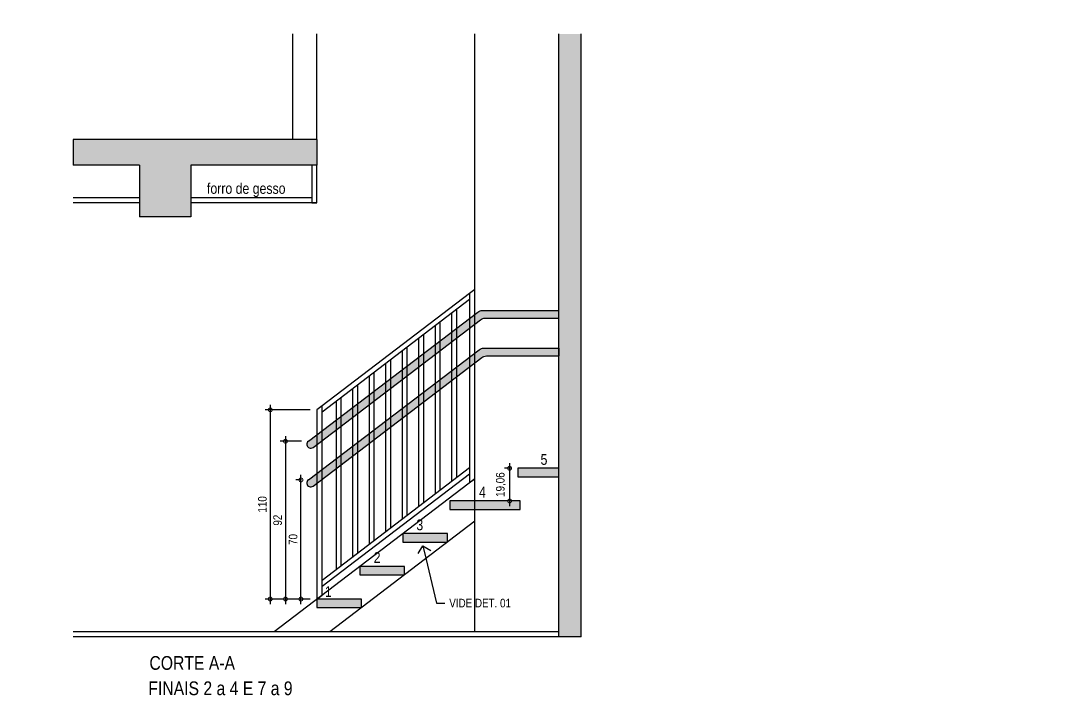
# Model space of a CAD drawing. Header units: metres. Extents: x 8 to 38.7, y -6.4 to 5.4.
# Drawn here: x 20.91 to 26.92, y -2.32 to 1.61 of the extents above; entities that cross this region are included whole.
import ezdxf
from ezdxf import colors
from ezdxf.entities.mleader import LeaderData, LeaderLine
from ezdxf.enums import TextEntityAlignment as Align
from ezdxf.math import Vec2, Vec3
from ezdxf.xclip import XClip

# ---------------------------------------------------------------- set-up
doc = ezdxf.new("R2010")
doc.units = ezdxf.units.M
doc.header["$XCLIPFRAME"] = 0
doc.header["$PDMODE"] = 35
for name, color, linetype in [('3', 2, 'Continuous'), ('4', 2, 'Continuous'), ('ARQ-ALV ACAB', 4, 'Continuous'), ('ARQ-ALV OSSO', 5, 'Continuous'), ('ARQ-AUX', 7, 'Continuous'), ('ARQ-AUX1', 1, 'Continuous'), ('ARQ-AUX2', 2, 'Continuous'), ('ARQ-DIM', 2, 'Continuous'), ('ARQ-SIM', 1, 'Continuous'), ('ARQ-TXT', 2, 'Continuous'), ('ARQ-TXT2', 2, 'Continuous')]:
    doc.layers.add(name, color=color, linetype=linetype)
doc.styles.add('Adesa', font='ARIALN.TTF')
doc.dimstyles.new('ADESA 1-0025', dxfattribs={"dimtxt": 0.05, "dimasz": 0.045, "dimexe": 0.03, "dimexo": 0.04, "dimgap": 0.02, "dimtad": 1, "dimtoh": 1, "dimdec": 0, "dimlfac": 100, "dimzin": 4, "dimtxsty": 'Adesa', "dimblk": 'DOTSMALL', "dimcen": 1, "dimdle": 0.03, "dimclrd": 1, "dimclre": 1, "dimclrt": 256, "dimazin": 1, "dimtm": 1e-09, "dimtfac": 1, "dimtdec": 0, "dimtix": 1, "dimtmove": 2, "dimatfit": 0, "dimldrblk": 'DOTSMALL', "dimfxl": 0.8, "dimtvp": 2, "dimtolj": 1, "dimtzin": 0, "dimarcsym": 0})

# ---------------------------------------------------------------- blocks, each defined once
blk = doc.blocks.new('est-ex-11-dps-r00')
at = {"layer": '3'}
h = blk.add_hatch(color=8, dxfattribs=at)
h.dxf.hatch_style = 1
h.paths.add_polyline_path([(-232.004486, -395.998796), (719.496112, -396.003017), (719.496112, -409.003017), (473.006123, -409.003017), (473.006123, -541.00374), (459.996043, -541.00374), (459.996043, -409.002436), (12.995548, -409.002436), (12.995548, -937.000989), (-251.979379, -937.000989), (-251.979379, -924.007258), (-232.004327, -924.007258), (-232.004327, -855.00029), (-213.00434, -855.00029), (-213.00434, -924.000989), (-0.004452, -924.000989), (-0.004452, -414.999045), (-213.004452, -414.999045), (-213.004452, -481.999806), (-232.004486, -481.999806)])
h.paths.add_polyline_path([(719.496112, -244.999631), (-57.501936, -244.996565), (-57.501936, -225.996565), (0, -225.996565), (0, 0), (-236.004459, 0), (-236.004459, -245.001184), (-249.004459, -245.001184), (-249.004459, 12.999153), (-0.000305, 12.999153), (-0.000305, 282.997758), (-504.003335, 282.997758), (-504.003335, -245.001184), (-517.003335, -245.001184), (-517.003335, 295.998453), (12.994618, 295.998453), (12.994618, -232.000212), (459.996043, -232.000212), (459.996043, -99.998908), (472.996043, -99.998908), (472.996043, -231.999631), (719.496112, -231.999631)])
h.paths.add_polyline_path([(-993.00031, -541.00374), (-993.00031, -409.003017), (-1239.500379, -409.003017), (-1239.500379, -396.003017), (-520.003335, -396.002991), (-520.003335, -409.002991), (-980.00031, -409.002436), (-980.00031, -541.00374)])
h.paths.add_polyline_path([(-2253.500545, -245.000956), (-2253.500545, -232.000956), (-2008.001965, -232.000956), (-2008.001965, -100.000255), (-1995.001965, -100.000255), (-1995.001965, -232.000655), (-1547.999687, -232.000655), (-1547.999687, 77.996564), (-1534.999687, 77.996564), (-1534.999687, -183.000162), (-1385.510847, -183.000162), (-1385.510847, -195.99998), (-1534.999687, -195.99998), (-1534.999687, -245.000515), (-2253.500545, -245.000515)])
h.paths.add_polyline_path([(-2253.500545, -396.001692), (-1534.999904, -396.002133), (-1534.999904, -445.002668), (-1385.510832, -445.002668), (-1385.510832, -458.002486), (-1534.999904, -458.002486), (-1534.999904, -718.997619), (-1547.999904, -718.997619), (-1547.999904, -409.001461), (-1995.001777, -409.001461), (-1995.001777, -540.99621), (-2008.001965, -540.99621), (-2008.001965, -409.001316), (-2253.500545, -409.001316)])
h.paths.add_polyline_path([(-2399.510997, -445.004573), (-2561.999822, -445.004573), (-2561.999822, -718.997885), (-2548.999822, -718.997885), (-2548.999822, -458.004573), (-2399.510997, -458.004573), (-2399.510997, -445.004803)])
h.paths.add_polyline_path([(1027.995404, -445.001113), (865.506331, -445.001113), (865.506331, -458.001113), (1014.995404, -458.001113), (1014.995404, -718.997491), (1027.995404, -718.997491)])
h.paths.add_polyline_path([(-520.003335, -244.999631), (-520.003335, -232.000212), (-980.00031, -232.000212), (-980.00031, -99.998908), (-993.00031, -99.998908), (-993.00031, -231.999631), (-1239.500379, -231.999631), (-1239.500379, -244.999631)])
h.paths.add_polyline_path([(1245.999783, -327.001325), (1689.007686, -327.001325), (1689.007686, -314.001325), (1245.999783, -314.001325)])
h.paths.add_polyline_path([(-2561.999343, 77.995239), (-2561.999343, -195.997845), (-2399.510997, -195.997845), (-2399.510997, -182.997845), (-2548.999343, -182.997845), (-2548.999343, 77.995239), (-2561.999822, 77.995239)])
h.paths.add_polyline_path([(1027.995156, -196.001535), (1027.995156, 77.998295), (1014.995156, 77.998295), (1014.995156, -183.001611), (865.506331, -183.001611), (865.506331, -196.001535)])
h.paths.add_polyline_path([(-3223.007243, -327.001325), (-2779.99934, -327.001325), (-2779.99934, -314.001325), (-3223.007243, -314.001325)])
h.paths.add_polyline_path([(-517.003335, -937.001848), (-352.982201, -937.001848), (-352.982201, -924.001848), (-504.003335, -924.001848), (-504.003335, -395.998796), (-517.003335, -395.998796)])
h.paths.add_polyline_path([(1015.01125, -327.001325), (1155.51125, -327.001325), (1155.51125, -314.001325), (1015.01125, -314.001325)])
h.paths.add_polyline_path([(-2689.510807, -327.001325), (-2549.010807, -327.001325), (-2549.010807, -314.001325), (-2689.510807, -314.001325)])
at = {"layer": '4'}
h = blk.add_hatch(color=8, dxfattribs=at)
h.dxf.hatch_style = 1
h.paths.add_polyline_path([(870.51125, -327.001325), (1015.01125, -327.001325), (1015.01125, -314.001325), (870.51125, -314.001325)])
h.paths.add_polyline_path([(1517.998246, -449.002012), (1531.000227, -449.002012), (1531.000227, -327.001324), (1517.998246, -327.001324)])
h.paths.add_polyline_path([(1689.007686, -327.001325), (1803.000199, -327.001325), (1803.000199, -314.002172), (1689.007686, -314.002172)])
h.paths.add_polyline_path([(1518.002686, -314.002172), (1531.002686, -314.002172), (1531.002686, -192.002332), (1518.002686, -192.002332)])
h.paths.add_polyline_path([(-3065.002243, -314.002172), (-3052.002243, -314.002172), (-3052.002243, -192.002332), (-3065.002243, -192.002332)])
h.paths.add_polyline_path([(-3064.999784, -449.002012), (-3051.997803, -449.002012), (-3051.997803, -327.002172), (-3064.999784, -327.002172)])
h.paths.add_polyline_path([(-3336.999755, -327.001324), (-3223.007243, -327.001324), (-3223.007243, -314.001325), (-3336.999755, -314.001325)])
h.paths.add_polyline_path([(-2549.010807, -327.001325), (-2404.510807, -327.001325), (-2404.510807, -314.001325), (-2549.010807, -314.001325)])
h.paths.add_polyline_path([(74.532066, -924.005286), (12.995548, -924.005286), (12.995548, -937.000989), (74.532066, -937.000989)])
h.paths.add_polyline_path([(-1372.998858, -46.500032), (-1359.998858, -46.500032), (-1359.998858, 165.999968), (-1372.998858, 165.999968)])
h.paths.add_polyline_path([(-2548.999822, -718.997885), (-2561.999822, -718.997885), (-2561.999822, -936.998934), (-2548.999822, -936.998934)])
h.paths.add_polyline_path([(-2561.999822, -445.004573), (-2634.999822, -445.004573), (-2634.999822, -458.001295), (-2561.999822, -458.001295)])
h.paths.add_polyline_path([(-1112.000061, 295.99876), (-1112.000061, 152.998767), (-1099.000187, 152.998767), (-1099.000187, 282.998799), (-1029.069445, 282.998799), (-1029.069445, 295.99876)])
h.paths.add_polyline_path([(-2736.996513, -763.91298), (-2723.996513, -763.91298), (-2723.996513, -620.91298), (-2736.996513, -620.91298)])
h.paths.add_polyline_path([(-2736.996513, -20.089668), (-2723.996513, -20.089668), (-2723.996513, 122.910332), (-2736.996513, 122.910332)])
h.paths.add_polyline_path([(1027.995404, -718.997491), (1014.995404, -718.997491), (1014.995404, -936.998627), (1027.995404, -936.998627)])
h.paths.add_polyline_path([(1101.995156, -445.001113), (1027.995404, -445.001113), (1027.995404, -457.997884), (1101.995156, -457.997884)])
h.paths.add_polyline_path([(2138.000201, -253.001325), (2125.000197, -253.001325), (2125.000197, -314.001325), (1853.000199, -314.001325), (1853.000199, -327.001324), (2125.000219, -327.001324), (2125.000219, -388.001325), (2138.000201, -388.001325)])
h.paths.add_polyline_path([(592.000796, 295.99876), (509.070038, 295.99876), (509.070038, 282.998799), (579.00078, 282.998799), (579.00078, 152.998392), (592.00078, 152.998392), (592.00078, 295.99876)])
h.paths.add_polyline_path([(592.000796, -937.001408), (592.000796, -794.000771), (579.000796, -794.000771), (579.000796, -924.001447), (509.070053, -924.001447), (509.070053, -937.001408), (592.000811, -937.001408)])
h.paths.add_polyline_path([(-2126.000352, -937.001408), (-2043.069595, -937.001408), (-2043.069595, -924.001447), (-2113.000337, -924.001447), (-2113.000337, -794.001191), (-2126.000337, -794.001191), (-2126.000337, -937.001408)])
h.paths.add_polyline_path([(839.999696, -46.499368), (852.999696, -46.499368), (852.999696, 166.000632), (839.999696, 166.000632)])
h.paths.add_polyline_path([(839.999696, -807.00328), (852.999696, -807.00328), (852.999696, -594.50328), (839.999696, -594.50328)])
h.paths.add_polyline_path([(-2386.999253, -807.00328), (-2373.999253, -807.00328), (-2373.999253, -594.50328), (-2386.999253, -594.50328)])
h.paths.add_polyline_path([(1189.996956, -763.91298), (1202.996956, -763.91298), (1202.996956, -620.91298), (1189.996956, -620.91298)])
h.paths.add_polyline_path([(1189.996956, -20.089668), (1202.996956, -20.089668), (1202.996956, 122.910332), (1189.996956, 122.910332)])
h.paths.add_polyline_path([(-2984.999916, -914.001323), (-2984.999916, -750.999946), (-2997.999778, -750.999946), (-2997.999778, -900.997727), (-3045.999778, -900.997727), (-3045.999778, -914.001323)])
h.paths.add_polyline_path([(1451.000359, 272.998675), (1451.000359, 109.997373), (1464.000222, 109.997373), (1464.000222, 259.995079), (1512.000221, 259.995079), (1512.000221, 272.998675)])
h.paths.add_polyline_path([(1451.000359, -914.001323), (1512.000221, -914.001323), (1512.000221, -900.997727), (1464.000222, -900.997727), (1464.000222, -751.000021), (1451.000359, -751.000021)])
h.paths.add_polyline_path([(-878.069286, -937.00153), (-745.536564, -937.00153), (-745.536564, -923.999823), (-786.000045, -923.999823), (-786.000045, -624.003488), (-799.000045, -624.003488), (-799.000045, -924.001237), (-878.06927, -924.001237), (-878.06927, -937.00153)])
h.paths.add_polyline_path([(-1372.998858, -807.001266), (-1359.998858, -807.001266), (-1359.998858, -594.501266), (-1372.998858, -594.501266)])
h.paths.add_polyline_path([(-1099.000046, -794.001415), (-1111.99992, -794.001415), (-1111.99992, -937.001408), (-1029.069303, -937.001408), (-1029.069303, -924.001447), (-1099.000046, -924.001447)])
h.paths.add_polyline_path([(-878.069286, 295.998882), (-878.069286, 282.998589), (-799.000061, 282.998589), (-799.000061, -16.99916), (-786.000061, -16.99916), (-786.000061, 282.997175), (-745.53658, 282.997175), (-745.53658, 295.998882), (-878.069302, 295.998882)])
h.paths.add_polyline_path([(-2561.999366, -183.001307), (-2635.999822, -183.001307), (-2635.999822, -196.001304), (-2561.999343, -195.997845)])
h.paths.add_polyline_path([(-2549.004314, 295.991967), (-2561.999366, 295.991967), (-2561.999366, 77.995239), (-2549.004314, 77.995239)])
h.paths.add_polyline_path([(-520.003335, -937.002591), (-520.003335, -409.002981), (-533.003335, -409.002981), (-533.003335, -924.002648), (-594.536549, -924.002648), (-594.536549, -937.002648), (-520.003335, -937.002648)])
h.paths.add_polyline_path([(1736.995331, -914.001323), (1736.995331, -901.001351), (1729.988975, -901.001351), (1729.988975, -569.001318), (1716.988975, -569.001318), (1716.988975, -901.001351), (1662.988975, -901.001351), (1662.988975, -914.001323), (1736.989194, -914.001323)])
h.paths.add_polyline_path([(1797.998392, -914.001296), (1910.998392, -914.001296), (1910.998392, -901.001323), (1797.998392, -901.001323)])
h.paths.add_polyline_path([(2137.995113, -914.001323), (2137.995113, -539.001566), (2124.995113, -539.001566), (2124.995113, -901.001323), (2061.998395, -901.001323), (2061.998395, -914.001323)])
h.paths.add_polyline_path([(1101.995156, -183.004764), (1027.995156, -183.004764), (1027.995156, -196.001535), (1101.995156, -196.001535)])
h.paths.add_polyline_path([(1027.995156, 295.998392), (1014.995156, 295.998392), (1014.995156, 77.998295), (1027.995156, 77.998295)])
h.paths.add_polyline_path([(1736.995331, 272.998675), (1662.995113, 272.998675), (1662.995113, 259.998703), (1716.995113, 259.998703), (1716.995113, -72.00133), (1729.995113, -72.00133), (1729.995113, 259.998703), (1737.001468, 259.998703), (1737.001468, 272.998675)])
h.paths.add_polyline_path([(1797.998392, 259.998675), (1910.998392, 259.998675), (1910.998392, 272.998648), (1797.998392, 272.998648)])
edge = h.paths.add_edge_path()
edge.add_line((2137.995113, 272.998675), (2061.998393, 272.998675))
edge.add_line((2061.998393, 272.998675), (2061.998393, 259.998675))
edge.add_line((2061.998393, 259.998675), (2124.99511, 259.998675))
edge.add_line((2124.99511, 259.998675), (2124.99511, -102.001082))
edge.add_line((2124.99511, -102.001082), (2137.99511, -102.001082))
edge.add_line((2137.99511, -102.001082), (2137.99511, 272.998675))
h.paths.add_polyline_path([(358.065018, -937.00153), (358.065018, -924.001613), (278.996063, -924.001613), (278.996063, -624.003488), (265.996063, -624.003488), (265.996063, -924.000199), (225.532312, -924.000199), (225.532312, -937.00153), (358.065034, -937.00153)])
h.paths.add_polyline_path([(358.065018, 295.998882), (225.532296, 295.998882), (225.532296, 282.997551), (265.996047, 282.997551), (265.996047, -16.99916), (278.996047, -16.99916), (278.996047, 282.998965), (358.065003, 282.998965), (358.065003, 295.998882)])
h.paths.add_polyline_path([(-1534.999904, -718.997619), (-1547.999935, -718.997619), (-1547.999672, -924.00172), (-1608.536714, -924.00172), (-1608.53673, -937.001381), (-1482.999904, -937.001381), (-1482.999904, -924.002611), (-1534.999904, -924.002611)])
h.paths.add_polyline_path([(-1892.069467, -937.00153), (-1759.536745, -937.00153), (-1759.536745, -923.999823), (-1802.000496, -923.999823), (-1802.000496, -624.003488), (-1815.000496, -624.003488), (-1815.000496, -924.001237), (-1892.069452, -924.001237), (-1892.069452, -937.00153)])
h.paths.add_polyline_path([(-3270.99386, -914.001323), (-3196.993641, -914.001323), (-3196.993641, -900.998962), (-3250.993641, -900.998962), (-3250.993641, -569.001318), (-3263.993641, -569.001318), (-3263.993641, -900.998962), (-3270.999997, -900.998962), (-3270.999997, -914.001323)])
h.paths.add_polyline_path([(-3445.003058, -914.001296), (-3332.003058, -914.001296), (-3332.003058, -900.998934), (-3445.003058, -900.998934)])
h.paths.add_polyline_path([(-3671.999781, -914.001323), (-3596.003061, -914.001323), (-3596.003061, -900.998934), (-3658.999778, -900.998934), (-3658.999778, -539.001566), (-3671.999778, -539.001566)])
h.paths.add_polyline_path([(74.531441, 295.998453), (12.994618, 295.998453), (12.994618, 282.998733), (74.531441, 282.998733)])
h.paths.add_polyline_path([(-520.003335, 296), (-594.536549, 296), (-594.536549, 283), (-533.003335, 283), (-533.003335, -231.999657), (-520.003335, -231.999657), (-520.003335, 295.999943)])
h.paths.add_polyline_path([(-3658.999753, -253.001325), (-3671.999758, -253.001325), (-3671.999758, -388.001325), (-3658.999775, -388.001325), (-3658.999775, -327.001324), (-3386.999755, -327.001324), (-3386.999755, -314.001325), (-3658.999753, -314.001325)])
h.paths.add_polyline_path([(-1482.999919, 295.998733), (-1608.53673, 295.998733), (-1608.53673, 282.999072), (-1547.999687, 282.999072), (-1547.999687, 77.996564), (-1534.999919, 77.996564), (-1534.999919, 282.999963), (-1482.999919, 282.999963)])
h.paths.add_polyline_path([(-2126.000352, 295.99876), (-2126.000352, 152.998767), (-2113.000352, 152.998767), (-2113.000352, 282.99876), (-2043.06961, 282.99876), (-2043.06961, 295.99876)])
h.paths.add_polyline_path([(-2386.999253, 11.500632), (-2373.999253, 11.500632), (-2373.999253, 166.000632), (-2386.999253, 166.000632)])
h.paths.add_polyline_path([(-2984.999916, 272.998675), (-3045.999916, 272.998675), (-3045.999916, 259.998675), (-2997.999916, 259.998675), (-2997.999916, 109.998591), (-2984.999916, 109.998591)])
h.paths.add_polyline_path([(-3270.999997, 272.998675), (-3270.999997, 259.996314), (-3263.993641, 259.996314), (-3263.993641, -72.00133), (-3250.993641, -72.00133), (-3250.993641, 259.996314), (-3196.993641, 259.996314), (-3196.993641, 272.998675), (-3270.99386, 272.998675)])
h.paths.add_polyline_path([(-3445.003058, 259.996286), (-3332.003058, 259.996286), (-3332.003058, 272.998648), (-3445.003058, 272.998648)])
h.paths.add_polyline_path([(-3671.999778, 272.998675), (-3671.999778, -102.001082), (-3658.999778, -102.001082), (-3658.999778, 259.996286), (-3596.003061, 259.996286), (-3596.003061, 272.998675)])
h.paths.add_polyline_path([(-1815.007394, 30.00084), (-1802.007394, 30.00084), (-1802.007394, 188.50084), (-1815.007394, 188.50084)])
h.paths.add_polyline_path([(-1892.036745, 282.997514), (-1759.536745, 282.997514), (-1759.536745, 295.997514), (-1892.036745, 295.997514)])
blk = doc.blocks.new('_DotSmall')
at = {"color": 0, "linetype": 'ByBlock', "const_width": 0.5}
blk.add_lwpolyline([(-0.0625, 0, 1), (0.0625, 0, 1)], format="xyb", close=True, dxfattribs=at)
blk = doc.blocks.new('*D157')
at = {"layer": 'ARQ-DIM', "color": 1, "lineweight": -2, "transparency": 16777216}
for p, q in [((22.5424, -1.0648), (22.5091, -1.0648)), ((22.5391, -1.7893), (22.5391, -1.0348)), ((22.5924, -1.7593), (22.5091, -1.7593))]:
    blk.add_line(p, q, dxfattribs=at)
at = {"layer": 'Defpoints', "color": 0, "transparency": 16777216}
for p in [(22.5391, -1.0648), (22.5824, -1.0648, 0), (22.6324, -1.7593, 0)]:
    blk.add_point(p, dxfattribs=at)
at = {"layer": 'ARQ-DIM', "color": 1, "lineweight": -2, "transparency": 16777216, "xscale": 0.045, "yscale": 0.045, "zscale": 0.045}
for p, rotation in [((22.5391, -1.0648), 90), ((22.5391, -1.7593), 270)]:
    blk.add_blockref('_DotSmall', p, dxfattribs=dict(at, rotation=rotation))
at = {"layer": 'ARQ-DIM', "transparency": 16777216, "insert": (22.4936, -1.412), "char_height": 0.05, "attachment_point": 5, "rotation": 90, "style": 'Adesa'}
blk.add_mtext('\\A1;70', dxfattribs=at)
blk = doc.blocks.new('*D158')
at = {"layer": 'ARQ-DIM', "color": 1, "lineweight": -2, "transparency": 16777216}
for p, q in [((22.5424, -0.8393), (22.4188, -0.8393)), ((22.4488, -0.8093), (22.4488, -1.7893)), ((22.5924, -1.7593), (22.4188, -1.7593))]:
    blk.add_line(p, q, dxfattribs=at)
at = {"layer": 'Defpoints', "color": 0, "transparency": 16777216}
for p in [(22.5824, -0.8393, 0), (22.4488, -1.7593), (22.6324, -1.7593, 0)]:
    blk.add_point(p, dxfattribs=at)
at = {"layer": 'ARQ-DIM', "color": 1, "lineweight": -2, "transparency": 16777216, "xscale": 0.045, "yscale": 0.045, "zscale": 0.045}
for p, rotation in [((22.4488, -0.8393), 90), ((22.4488, -1.7593), 270)]:
    blk.add_blockref('_DotSmall', p, dxfattribs=dict(at, rotation=rotation))
at = {"layer": 'ARQ-DIM', "transparency": 16777216, "insert": (22.4032, -1.2993), "char_height": 0.05, "attachment_point": 5, "rotation": 90, "style": 'Adesa'}
blk.add_mtext('\\A1;92', dxfattribs=at)
blk = doc.blocks.new('V GRD')
at = {"layer": 'ARQ-AUX'}
for p, q in [((-0.815, 0.7073), (-0.815, 1.6886)), ((-0.785, 1.6658), (-0.785, 0.6844)), ((-0.7187, 0.6339), (-0.7187, 1.6153)), ((-0.6887, 1.5924), (-0.6887, 0.611)), ((-0.6225, 0.5605), (-0.6225, 1.5419)), ((-0.5925, 1.519), (-0.5925, 0.5377)), ((-0.5262, 0.4872), (-0.5262, 1.4685)), ((-0.4962, 1.4456), (-0.4962, 0.4643)), ((-0.43, 0.4138), (-0.43, 1.3951)), ((-0.4, 1.3722), (-0.4, 0.3909)), ((-0.3337, 0.3404, 0), (-0.3337, 1.3217, 0)), ((-0.3038, 1.2989, 0), (-0.3038, 0.3175, 0)), ((-0.2375, 0.267), (-0.2375, 1.2484)), ((-0.2075, 1.2255), (-0.2075, 0.2441)), ((-0.1412, 0.1936), (-0.1412, 1.175)), ((-0.1112, 1.1521), (-0.1112, 0.1708))]:
    blk.add_line(p, q, dxfattribs=at)
for points in [[(-0.92, 1.8046), (-0.89, 1.7818), (-0.89, 0.6785), (-0.92, 0.7014)], [(-0.03, 1.1261), (0, 1.1032), (0, 0), (-0.03, 0.0229)]]:
    blk.add_lwpolyline(points, close=True, dxfattribs=at)
at = {"layer": 'ARQ-AUX', "elevation": 0}
for points in [[(-0.89, 1.7818), (-0.03, 1.1261)], [(-0.89, 1.7458), (-0.03, 1.0902)]]:
    blk.add_lwpolyline(points, dxfattribs=at)
at = {"layer": 'ARQ-AUX'}
for points in [[(-0.89, 0.7645), (-0.03, 0.1088)], [(-0.89, 0.7285), (-0.03, 0.0729)]]:
    blk.add_lwpolyline(points, dxfattribs=at)
blk = doc.blocks.new('*D163')
at = {"layer": 'ARQ-DIM', "color": 1, "lineweight": -2, "transparency": 16777216}
for p, q in [((22.5924, -0.656), (22.3301, -0.656)), ((22.3601, -0.626), (22.3601, -1.7893)), ((22.5924, -1.7593), (22.3301, -1.7593))]:
    blk.add_line(p, q, dxfattribs=at)
at = {"layer": 'Defpoints', "color": 0, "transparency": 16777216}
for p in [(22.6324, -0.656), (22.3601, -1.7593), (22.6324, -1.7593)]:
    blk.add_point(p, dxfattribs=at)
at = {"layer": 'ARQ-DIM', "color": 1, "lineweight": -2, "transparency": 16777216, "xscale": 0.045, "yscale": 0.045, "zscale": 0.045}
for p, rotation in [((22.3601, -0.656), 90), ((22.3601, -1.7593), 270)]:
    blk.add_blockref('_DotSmall', p, dxfattribs=dict(at, rotation=rotation))
at = {"layer": 'ARQ-DIM', "transparency": 16777216, "insert": (22.3146, -1.2076), "char_height": 0.05, "attachment_point": 5, "rotation": 90, "style": 'Adesa'}
blk.add_mtext('\\A1;110', dxfattribs=at)
blk = doc.blocks.new('CORRIMAO ES2')
h = blk.add_hatch(color=255)
h.dxf.hatch_style = 1
h.paths.add_polyline_path([(0, 0), (-0.4448, 0, 0.164302), (-0.4721, -0.0092), (-1.46, -0.7624, 1), (-1.4328, -0.7982), (-0.457, -0.0542, -0.164307), (-0.4297, -0.045), (0, -0.045)])
h.paths.add_polyline_path([(0, -0.22), (-0.4375, -0.22, 0.164302), (-0.4648, -0.2292), (-1.46, -0.988, 1), (-1.4328, -1.0238), (-0.4496, -0.2742, -0.164302), (-0.4223, -0.265), (0, -0.265)])
for points in [[(0, -0.045), (0, 0)], [(0, -0.22), (0, -0.265)]]:
    blk.add_lwpolyline(points)
at = {"layer": 'ARQ-AUX1'}
for points in [[(-1.46, -0.7624), (-0.4721, -0.0092, -0.164302), (-0.4448, 0), (0, 0)], [(-1.4328, -0.7982), (-0.457, -0.0542, -0.164307), (-0.4297, -0.045), (0, -0.045)], [(-1.46, -0.988), (-0.4648, -0.2292, -0.164302), (-0.4375, -0.22), (0, -0.22)], [(-1.4328, -1.0238), (-0.4496, -0.2742, -0.164302), (-0.4223, -0.265), (0, -0.265)]]:
    blk.add_lwpolyline(points, format="xyb", dxfattribs=at)
for centre in [(-1.4464, -0.7803), (-1.4464, -1.0059)]:
    blk.add_arc(centre, 0.0225, 127.3219, 307.3219, dxfattribs=at)
blk = doc.blocks.new('_Open90')
at = {"color": 0, "linetype": 'ByBlock', "lineweight": -2}
for p, q in [((0, 0), (-1, 0)), ((-0.5, 0.5), (0, 0)), ((0, 0), (-0.5, -0.5))]:
    blk.add_line(p, q, dxfattribs=at)
blk = doc.blocks.new('*D190')
at = {"layer": 'ARQ-DIM', "color": 1, "lineweight": -2, "transparency": 16777216}
for p, q in [((23.7623, -0.9969), (23.7254, -0.9969)), ((23.7554, -0.9669), (23.7554, -1.2175)), ((23.7623, -1.1875), (23.7254, -1.1875))]:
    blk.add_line(p, q, dxfattribs=at)
at = {"layer": 'Defpoints', "color": 0, "transparency": 16777216}
for p in [(23.8023, -0.9969), (23.7554, -1.1875), (23.8023, -1.1875)]:
    blk.add_point(p, dxfattribs=at)
at = {"layer": 'ARQ-DIM', "color": 1, "lineweight": -2, "transparency": 16777216, "xscale": 0.045, "yscale": 0.045, "zscale": 0.045}
for p, rotation in [((23.7554, -0.9969), 90), ((23.7554, -1.1875), 270)]:
    blk.add_blockref('_DotSmall', p, dxfattribs=dict(at, rotation=rotation))
at = {"layer": 'ARQ-DIM', "transparency": 16777216, "insert": (23.7054, -1.0922), "char_height": 0.05, "attachment_point": 5, "rotation": 90, "style": 'Adesa'}
blk.add_mtext('\\A1;19,06', dxfattribs=at)

msp = doc.modelspace()

# ---------------------------------------------------------------- hatches: boundary and pattern name
h = msp.add_hatch(color=254)
h.dxf.hatch_style = 1
h.paths.add_polyline_path([(22.89239, -1.75925), (22.63239, -1.75925), (22.63239, -1.80925), (22.89239, -1.80925)])
h.paths.add_polyline_path([(23.14239, -1.56865), (22.88239, -1.56865), (22.88239, -1.61865), (23.14239, -1.61865)])
h.paths.add_polyline_path([(23.39239, -1.37805), (23.13239, -1.37805), (23.13239, -1.42805), (23.39239, -1.42805)])
h.paths.add_polyline_path([(23.81731, -1.18745), (23.40739, -1.18745), (23.40739, -1.23745), (23.81731, -1.23745)])
h.paths.add_polyline_path([(24.04243, -0.99685), (23.80231, -0.99685), (23.80231, -1.04685), (24.04243, -1.04685)])
at = {"layer": 'ARQ-AUX2'}
h = msp.add_hatch(color=8, dxfattribs=at)
h.dxf.hatch_style = 1
h.paths.add_polyline_path([(24.04243, 1.53594), (24.17243, 1.53594), (24.17243, -1.97985), (24.04243, -1.97985)])
h = msp.add_hatch(color=8, dxfattribs=at)
h.dxf.hatch_style = 1
h.paths.add_polyline_path([(21.89739, 0.77015), (22.63239, 0.77015), (22.63239, 0.92015), (21.21235, 0.92015), (21.21235, 0.77015), (21.59739, 0.77015), (21.59739, 0.47015), (21.89739, 0.47015)])

# ---------------------------------------------------------------- linework, layer by layer
at = {"layer": 'ARQ-ALV ACAB'}
msp.add_line((24.04243, -1.94985, -0.00004), (21.21235, -1.94985, -0.00004), dxfattribs=at)
at = {"layer": 'ARQ-ALV OSSO'}
for points in [[(22.49239, 0.92015), (22.49239, 1.53594)], [(22.63239, 0.92015), (22.63239, 1.53594)]]:
    msp.add_lwpolyline(points, dxfattribs=at)
at = {"layer": 'ARQ-AUX'}
msp.add_line((23.5524, -1.94985), (23.5524, 1.53594), dxfattribs=at)
for points in [[(23.5524, -1.05784), (22.38239, -1.94985)], [(23.5524, -1.30606), (22.70798, -1.94985)]]:
    msp.add_lwpolyline(points, dxfattribs=at)
at = {"layer": 'ARQ-AUX1'}
for p, q in [((21.59739, 0.58015, -0.00004), (21.21235, 0.58015, -0.00004)), ((21.59739, 0.55015, -0.00004), (21.21235, 0.55015, -0.00004)), ((22.60239, 0.58015, -0.00004), (21.89739, 0.58015, -0.00004)), ((22.63239, 0.55015, -0.00004), (21.89739, 0.55015, -0.00004))]:
    msp.add_line(p, q, dxfattribs=at)
msp.add_lwpolyline([(22.63239, 0.77015), (22.60239, 0.77015), (22.60239, 0.55015), (22.63239, 0.55015)], close=True, dxfattribs=at)
at = {"layer": 'ARQ-AUX2'}
for p, q in [((22.63239, 0.92015), (21.21235, 0.92015)), ((22.63239, 0.92015), (22.63239, 0.77015)), ((21.59739, 0.77015, -0.00004), (21.21235, 0.77015, -0.00004)), ((21.59739, 0.77015), (21.59739, 0.47015)), ((22.63239, 0.77015, -0.00004), (21.89739, 0.77015, -0.00004)), ((21.89739, 0.77015), (21.89739, 0.47015)), ((21.89739, 0.47015), (21.59739, 0.47015))]:
    msp.add_line(p, q, dxfattribs=at)
at = {"layer": 'ARQ-AUX2', "color": 8}
msp.add_line((21.21235, 0.92015), (21.21235, 0.77015), dxfattribs=at)
at = {"layer": 'ARQ-AUX2'}
for points in [[(24.04243, -0.99685), (23.80231, -0.99685), (23.80231, -1.04685), (24.04243, -1.04685)], [(23.81731, -1.18745), (23.40739, -1.18745), (23.40739, -1.23745), (23.81731, -1.23745)], [(23.39239, -1.37805), (23.13239, -1.37805), (23.13239, -1.42805), (23.39239, -1.42805)], [(23.14239, -1.56865), (22.88239, -1.56865), (22.88239, -1.61865), (23.14239, -1.61865)], [(22.89239, -1.75925), (22.63239, -1.75925), (22.63239, -1.80925), (22.89239, -1.80925)]]:
    msp.add_lwpolyline(points, close=True, dxfattribs=at)
at = {"layer": 'ARQ-DIM'}
for p, q in [((24.04243, -1.97985), (24.04243, 1.53594)), ((24.17243, -1.97985), (24.17243, 1.53594)), ((24.17243, -1.97985, -0.00005), (21.21235, -1.97985, -0.00005))]:
    msp.add_line(p, q, dxfattribs=at)

# ---------------------------------------------------------------- block references
at = {"linetype": 'Continuous'}
ref = msp.add_blockref('est-ex-11-dps-r00', (38.99962, 8.18726), dxfattribs=dict(at, xscale=0.01, yscale=0.01, zscale=0.01))
XClip(ref).set_block_clipping_path([(-3087.5187336375, -524.0872977988), (-2678.8955138087, -307.4309439473)])
at = {"layer": 'ARQ-AUX'}
msp.add_blockref('CORRIMAO ES2', (24.04243, -0.07685), dxfattribs=at)
at = {"layer": 'ARQ-DIM', "xscale": -1}
msp.add_blockref('V GRD', (22.63239, -1.75925), dxfattribs=at)

# ---------------------------------------------------------------- texts
at = {"layer": 'ARQ-TXT', "ltscale": 0.5, "style": 'Adesa'}
for s, p in [('CORTE A-A', (21.65602, -2.17204)), ('FINAIS 2 a 4 E 7 a 9', (21.64974, -2.31975))]:
    msp.add_text(s, height=0.08, dxfattribs=at).set_placement(p)
at = {"layer": 'ARQ-TXT2', "style": 'Adesa'}
for s, p in [('forro de gesso', (22.22023, 0.6347)), ('5', (23.95569, -0.94551)), ('4', (23.5966, -1.13611)), ('3', (23.23167, -1.32671)), ('2', (22.98291, -1.51731)), ('1', (22.69861, -1.71593, 0.00004))]:
    msp.add_text(s, height=0.0625, dxfattribs=at).set_placement(p, align=Align.MIDDLE_CENTER)

# ---------------------------------------------------------------- dimensions: what is measured, and where the dimension line sits
at = {"layer": 'ARQ-DIM'}
for base, p1, picture, middle in [((22.36011, -1.75925), (22.63239, -0.65602), '*D163', (22.31458, -1.20764)), ((22.44877, -1.75925, 0.00004), (22.58239, -0.83925), '*D158', (22.40324, -1.29925, 0.00004))]:
    dim = msp.add_linear_dim(base=base, p1=p1, p2=(22.63239, -1.75925), angle=90, dimstyle='ADESA 1-0025', dxfattribs=at)
    dim.commit()
    dim.dimension.update_dxf_attribs({"geometry": picture, "text_midpoint": middle})
dim = msp.add_linear_dim(base=(23.75541, -1.18745), p1=(23.80231, -0.99685), p2=(23.80231, -1.18745), angle=90, dimstyle='ADESA 1-0025', override={"dimdec": 2}, dxfattribs=at)
dim.commit()
dim.dimension.update_dxf_attribs({"geometry": '*D190', "text_midpoint": (23.70537, -1.09215)})
dim = msp.add_linear_dim(base=(22.5391, -1.06483, 0.00004), p1=(22.63239, -1.75925), p2=(22.58239, -1.06483), angle=90, text='70', dimstyle='ADESA 1-0025', dxfattribs=at)
dim.commit()
dim.dimension.update_dxf_attribs({"geometry": '*D157', "text_midpoint": (22.49358, -1.41204, 0.00004)})

# ---------------------------------------------------------------- leaders
at = {"layer": 'ARQ-SIM'}
ml = msp.add_multileader_mtext('Standard', dxfattribs=at)
ml.set_content('VIDE DET. 01', color=2, style='Adesa')
ml.set_leader_properties(color=256)
ml.set_arrow_properties(name='OPEN90')
ml.build(insert=Vec2(0, 0))
ml.multileader.update_dxf_attribs({"text_left_attachment_type": 2, "text_right_attachment_type": 2, "dogleg_length": 0.2, "arrow_head_size": 0.075})
ctx = ml.context
ctx.base_point, ctx.char_height, ctx.arrow_head_size, ctx.landing_gap_size, ctx.plane_origin = Vec3(23.37862, -1.78338, -0.00009), 0.05, 0.075, 0.025, Vec3(24.02572, -1.07182, -0.00009)
ctx.left_attachment, ctx.right_attachment = 2, 2
notes = []
notes.append((ctx, [(0, (1, 1, 0), (23.32862, -1.78338, -0.00009), (1, 0), 0.05, [(0, [(23.25027, -1.44822, -0.00009)], 0, [])])]))
ctx.mtext.insert, ctx.mtext.width, ctx.mtext.flow_direction = Vec3(23.40362, -1.75785, -0.00009), 0.401175, 5
for ctx, leaders in notes:
    for number, flags, end, landing, length, lines in leaders:
        leader = LeaderData()
        leader.index, (leader.has_last_leader_line, leader.has_dogleg_vector, leader.attachment_direction) = number, flags
        leader.last_leader_point, leader.dogleg_vector, leader.dogleg_length = Vec3(end), Vec3(landing), length
        for number, points, colour, breaks in lines:
            line = LeaderLine()
            line.index, line.vertices, line.color, line.breaks = number, Vec3.list(points), colors.encode_raw_color(colour), breaks
            leader.lines.append(line)
        ctx.leaders.append(leader)

doc.saveas('drawing.dxf')
